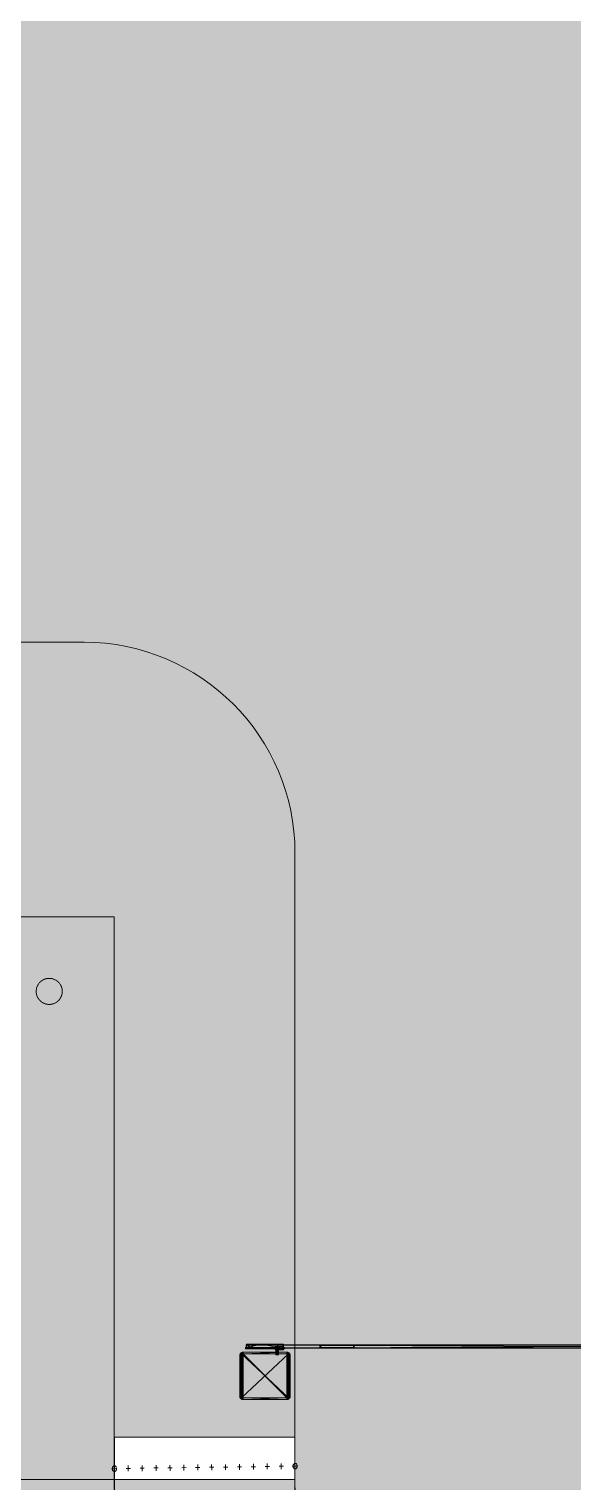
# Model space of a CAD drawing. Header units: millimetres. Extents: x 141848 to 1648660, y -465012 to -151356.
# Drawn here: x 413664 to 417533, y -271581 to -261250 of the extents above; entities that cross this region are included whole.
import ezdxf

# ---------------------------------------------------------------- set-up
doc = ezdxf.new("R2010")
doc.units = ezdxf.units.MM
doc.header["$MEASUREMENT"] = 0
for name, pattern in [('HIDDEN', [0.375, 0.25, -0.125]), ('Points tirets', [335.138881, 176.388884, -88.194442, 0, -70.555556]), ('Wipeout_Contour', [1000, 0, -1000])]:
    doc.linetypes.add(name, pattern=pattern)
doc.layers.add('Sols_ Dalles', color=7, linetype='Continuous')
doc.layers.add('TopoAlt', color=7, linetype='Continuous')

# ---------------------------------------------------------------- blocks, each defined once
blk = doc.blocks.new('Dalle_6_1', base_point=(409271, -271564))
at = {"linetype": 'Continuous', "lineweight": 0, "true_color": 0xbebebe}
blk.add_hatch(color=9, dxfattribs=at).paths.add_polyline_path([(409271, -271564), (414271, -271564), (414271, -267564), (409271, -267564)])
at = {"color": 7, "linetype": 'Continuous', "lineweight": 5, "flags": 128}
blk.add_lwpolyline([(409271, -271564), (414271, -271564), (414271, -267564), (409271, -267564)], close=True, dxfattribs=at)
blk = doc.blocks.new('Garde-corps_6_1')
at = {"color": 7, "linetype": 'Points tirets', "lineweight": 5}
for p, q in [((414251, -271487), (414286, -271486)), ((415536, -271469), (415571, -271469))]:
    blk.add_line(p, q, dxfattribs=at)
at = {"color": 7, "linetype": 'Continuous', "lineweight": 5}
for p, q in [((414385, -271485), (414355, -271485)), ((414370, -271465), (414370, -271505)), ((414484, -271483), (414454, -271484)), ((414469, -271464), (414469, -271504)), ((414583, -271482), (414553, -271482)), ((414568, -271462), (414568, -271502)), ((414682, -271481), (414652, -271481)), ((414666, -271461), (414667, -271501)), ((414781, -271479), (414751, -271480)), ((414765, -271460), (414766, -271500)), ((414879, -271478), (414849, -271478)), ((414864, -271458), (414865, -271498)), ((414978, -271477), (414948, -271477)), ((414963, -271457), (414964, -271497)), ((415077, -271475), (415047, -271476)), ((415062, -271456), (415062, -271496)), ((415176, -271474), (415146, -271474)), ((415161, -271454), (415161, -271494)), ((415275, -271473), (415245, -271473)), ((415260, -271453), (415260, -271493)), ((415374, -271471), (415344, -271472)), ((415358, -271451), (415359, -271491)), ((415473, -271470), (415443, -271470)), ((415457, -271450), (415458, -271490))]:
    blk.add_line(p, q, dxfattribs=at)
at = {"color": 7, "linetype": 'Continuous', "lineweight": 5, "flags": 128}
for points in [[(414272, -271506), (414274, -271506), (414277, -271505), (414279, -271504), (414281, -271502), (414283, -271499), (414284, -271496), (414286, -271493), (414286, -271490), (414286, -271486), (414286, -271483), (414285, -271479), (414284, -271476), (414283, -271473), (414281, -271471), (414279, -271469), (414276, -271467), (414274, -271467), (414271, -271466), (414268, -271467), (414266, -271468), (414264, -271469), (414262, -271471), (414260, -271474), (414258, -271477), (414257, -271480), (414257, -271483), (414256, -271487), (414257, -271490), (414257, -271493), (414258, -271497), (414260, -271499), (414262, -271502), (414264, -271504), (414266, -271505), (414269, -271506)], [(415557, -271489), (415559, -271488), (415562, -271488), (415564, -271486), (415566, -271484), (415568, -271481), (415570, -271479), (415571, -271475), (415571, -271472), (415571, -271469), (415571, -271465), (415570, -271462), (415569, -271459), (415568, -271456), (415566, -271453), (415564, -271451), (415561, -271450), (415559, -271449), (415556, -271449), (415554, -271449), (415551, -271450), (415549, -271452), (415547, -271454), (415545, -271456), (415543, -271459), (415542, -271462), (415542, -271466), (415541, -271469), (415542, -271472), (415542, -271476), (415544, -271479), (415545, -271482), (415547, -271484), (415549, -271486), (415552, -271488), (415554, -271489)]]:
    blk.add_lwpolyline(points, close=True, dxfattribs=at)

msp = doc.modelspace()

# ---------------------------------------------------------------- hatches: boundary and pattern name
at = {"linetype": 'Continuous', "lineweight": 0, "true_color": 0x6f6f6f}
h = msp.add_hatch(color=8, dxfattribs=at)
h.paths.add_polyline_path([(360547.961, -275935.042), (360547.961, -295062.571), (487920.34, -293826.868), (487920.34, -270902.734), (487462.568, -270902.734), (472913.119, -271040.575), (472913.119, -163437.635), (371855.719, -163437.635), (371855.719, -271040.575), (371882.482, -271040.57), (371882.665, -272000.514, -0.409427364), (367883.201, -275935.042)])
h.paths.add_polyline_path([(377135.103, -260639.953), (373845.103, -260639.953), (373845.103, -248364.953), (373845.103, -243089.974), (373845.103, -242189.974), (377135.103, -242189.974)], flags=0)
h.paths.add_polyline_path([(415474.561, -260810.571), (380202.952, -260810.571), (380202.952, -230015.57), (380202.952, -193810.571), (380202.952, -171995.57), (431505.799, -171995.57), (464309.564, -171995.57), (464309.564, -262266.885), (436549.587, -262266.885), (436549.587, -189810.571), (412055.061, -189810.571), (412055.061, -201780.57), (412055.061, -204495.57), (415454.069, -204495.57), (415454.069, -208495.57), (415454.069, -218295.57), (405655.061, -218295.57), (405655.061, -222495.57), (415474.561, -222495.57)], flags=0)
h.paths.add_polyline_path([(381436.562, -269433.913, -0.09031866), (381558.292, -268727.623, -0.201448728), (382612.158, -267592.74, -0.104211445), (383417.525, -267415.055), (384017.498, -267409.371, -0.104044608), (384824.873, -267571.244, -0.238255457), (385983.776, -268953.318, -0.055188622), (386036.355, -269390.334), (386038.45, -269611.438), (386050.565, -270890.267), (385792.102, -271892.761, -0.267949192), (384069.602, -272909.124), (383469.629, -272914.808, -0.193717464), (382078.771, -272370.185, -0.070568756), (381728.183, -271931.262, -0.131652498), (381450.772, -270933.845)], flags=0)
h.paths.add_polyline_path([(392016.505, -273452.052), (392030.007, -267377.824, -0.380556701), (394016.505, -265609.826), (394094.233, -265609.826), (394094.233, -270609.826), (409094.233, -270609.826), (409094.233, -265609.826), (414055.71, -265609.826, -0.414213562), (415555.71, -267109.826), (415555.71, -273660.699, -0.345501612), (413836.804, -275433.432), (394027.271, -275599.002, -0.415791099), (392016.505, -273599.031)], flags=0)
h.paths.add_polyline_path([(424209.612, -271504.083, -0.134473934), (423930.467, -270484.937), (423930.467, -268984.937, -0.414213562), (425930.467, -266984.937), (426530.467, -266984.937, -0.414213562), (428530.467, -268984.937), (428530.467, -270484.937, -0.128820346), (428273.55, -271465.581, -0.270936291), (426530.467, -272484.937), (425930.467, -272484.937, -0.264979997)], flags=0)
h.paths.add_polyline_path([(436562.206, -273329.325), (436569.468, -267730.336, -0.098561509), (436800.237, -266943.721), (436817.2, -266951.545, -0.258849002), (438654.998, -265605.827), (438652.661, -265587.294), (439337.088, -265587.294), (439337.088, -265687.294), (439337.088, -270687.294), (469237.088, -270687.294), (469237.088, -265687.294), (470907.523, -265687.294), (472885.813, -265687.294), (472885.813, -267687.294), (472885.813, -271062.255, 0.001345761), (472885.842, -271073.021), (472896.728, -273095.233, -0.414213562), (470907.523, -275105.97), (462184.053, -275105.97, -0.005188955), (462130.957, -275116.103), (454147.511, -275196.191), (438770.531, -275253.24, -0.386553331), (436572.608, -273475.385, -0.025189219)], flags=0)
at = {"linetype": 'Continuous', "lineweight": 0, "true_color": 0x90b349}
msp.add_hatch(color=55, dxfattribs=at).paths.add_polyline_path([(394094.233, -271810.115), (394094.233, -273590.239), (414281.51, -273450.488), (414270.667, -271436.346), (414270.667, -271563.708), (409270.667, -271563.708), (409270.667, -270609.826), (406815.088, -270609.826), (406594.233, -270609.826), (404094.233, -270609.826), (401594.233, -270609.826), (399094.233, -270609.826), (396594.233, -270609.826), (394094.233, -270609.826)])

# ---------------------------------------------------------------- linework, layer by layer
at = {"color": 9, "linetype": 'Continuous', "lineweight": 5}
msp.add_lwpolyline([(392016.505, -273452.052), (392016.505, -273599.031, 0.415791099), (394027.271, -275599.002), (413836.804, -275433.432, 0.345501612), (415555.71, -273660.699), (415555.71, -267109.826, 0.414213562), (414055.71, -265609.826), (409094.233, -265609.826), (409094.233, -270609.826), (394094.233, -270609.826), (394094.233, -265609.826), (394016.505, -265609.826, 0.380556701), (392030.007, -267377.824)], format="xyb", close=True, dxfattribs=at)
at = {"color": 7, "linetype": 'Continuous', "lineweight": 5}
msp.add_lwpolyline([(394094.233, -271810.115), (394094.233, -273590.239), (414281.51, -273450.488), (414270.667, -271436.346), (414270.667, -271563.708), (409270.667, -271563.708), (409270.667, -270609.826), (406815.088, -270609.826), (406594.233, -270609.826), (404094.233, -270609.826), (401594.233, -270609.826), (399094.233, -270609.826), (396594.233, -270609.826), (394094.233, -270609.826)], close=True, dxfattribs=at)
at = {"color": 7, "linetype": 'Continuous', "lineweight": 20, "flags": 128}
for points in [[(415522.381, -270679.878), (415522.561, -270682.614), (415522.561, -270971.406), (415522.381, -270974.142), (415521.769, -270977.226), (415520.749, -270980.202), (415519.369, -270983.022), (415517.617, -270985.638), (415515.541, -270988.002), (415513.189, -270990.078), (415510.573, -270991.818), (415507.753, -270993.21), (415504.777, -270994.218), (415501.693, -270994.83), (415498.945, -270995.01), (415186.165, -270995.01), (415183.417, -270994.83), (415180.333, -270994.218), (415177.357, -270993.21), (415174.549, -270991.818), (415171.933, -270990.078), (415169.569, -270988.002), (415167.493, -270985.638), (415165.753, -270983.022), (415164.361, -270980.202), (415163.353, -270977.226), (415162.741, -270974.142), (415162.561, -270971.406), (415162.561, -270682.614), (415162.741, -270679.878), (415163.353, -270676.794), (415164.361, -270673.818), (415165.753, -270670.998), (415167.493, -270668.382), (415169.569, -270666.018), (415171.933, -270663.954), (415174.549, -270662.202), (415177.357, -270660.81), (415180.333, -270659.802), (415183.417, -270659.19), (415186.165, -270659.01), (415498.945, -270659.01), (415501.693, -270659.19), (415504.777, -270659.802), (415507.753, -270660.81), (415510.573, -270662.202), (415513.189, -270663.954), (415515.541, -270666.018), (415517.617, -270668.382), (415519.369, -270670.998), (415520.749, -270673.818), (415521.769, -270676.794), (415522.381, -270679.878), (415522.561, -270971.406)], [(415162.561, -270971.406), (415162.741, -270679.878)], [(415162.741, -270974.142), (415163.353, -270676.794)], [(415162.741, -270974.142), (415162.741, -270679.878)], [(415163.353, -270977.226), (415164.361, -270673.818)], [(415163.353, -270977.226), (415163.353, -270676.794)], [(415164.361, -270980.202), (415165.753, -270670.998)], [(415164.361, -270980.202), (415164.361, -270673.818)], [(415167.493, -270985.638), (415165.753, -270670.998)], [(415165.753, -270983.022), (415165.753, -270670.998)], [(415167.493, -270985.638), (415169.569, -270666.018)], [(415167.493, -270985.638), (415167.493, -270668.382)], [(415171.933, -270990.078), (415169.569, -270666.018)], [(415169.569, -270988.002), (415169.569, -270666.018)], [(415174.549, -270991.818), (415171.933, -270663.954)], [(415171.933, -270990.078), (415171.933, -270663.954)], [(415174.549, -270662.202), (415174.561, -270683.01), (415174.561, -270971.01), (415174.657, -270972.582), (415174.969, -270974.118), (415175.473, -270975.606), (415176.169, -270977.01), (415177.033, -270978.318), (415178.077, -270979.494), (415179.253, -270980.526), (415180.561, -270981.402), (415181.965, -270982.098), (415183.453, -270982.602), (415184.989, -270982.914), (415186.561, -270983.01), (415498.561, -270983.01), (415500.121, -270982.914), (415501.669, -270982.602), (415503.145, -270982.098), (415504.561, -270981.402), (415505.857, -270980.526), (415507.045, -270979.494), (415508.077, -270978.318), (415508.953, -270977.01), (415509.649, -270975.606), (415510.153, -270974.118), (415510.453, -270972.582)], [(415174.657, -270681.45), (415174.549, -270662.202)], [(415510.561, -270671.01), (415174.561, -270983.01)], [(415174.561, -270671.01), (415174.561, -270983.01)], [(415510.561, -270671.01), (415174.561, -270671.01)], [(415174.561, -270671.01), (415174.561, -270983.01)], [(415510.561, -270671.01), (415174.561, -270671.01)], [(415510.561, -270671.01), (415174.561, -270671.01)], [(415510.561, -270983.01), (415174.561, -270671.01)], [(415174.561, -270983.01), (415174.561, -270671.01)], [(415509.649, -270678.414), (415508.953, -270677.01), (415508.077, -270675.702), (415507.045, -270674.526), (415505.857, -270673.494), (415504.561, -270672.618), (415503.145, -270671.922), (415501.669, -270671.418), (415500.121, -270671.118), (415498.561, -270671.01), (415186.561, -270671.01), (415184.989, -270671.118), (415183.453, -270671.418), (415181.965, -270671.922), (415180.561, -270672.618), (415179.253, -270673.494), (415178.077, -270674.526), (415177.033, -270675.702), (415176.169, -270677.01), (415175.473, -270678.414), (415174.969, -270679.902), (415174.657, -270681.45), (415174.561, -270683.01)], [(415174.561, -270971.01), (415174.561, -270683.01), (415174.657, -270681.45)], [(415174.657, -270681.45), (415177.357, -270660.81)], [(415174.657, -270972.582), (415174.969, -270679.902)], [(415174.657, -270972.582), (415174.657, -270681.45)], [(415174.969, -270679.902), (415177.357, -270660.81)], [(415174.969, -270974.118), (415175.473, -270678.414)], [(415174.969, -270974.118), (415174.969, -270679.902)], [(415175.473, -270678.414), (415177.357, -270660.81)], [(415175.473, -270975.606), (415176.169, -270677.01)], [(415175.473, -270975.606), (415175.473, -270678.414)], [(415176.169, -270677.01), (415177.357, -270660.81)], [(415176.169, -270977.01), (415177.033, -270675.702)], [(415176.169, -270977.01), (415176.169, -270677.01)], [(415177.033, -270675.702), (415177.357, -270660.81)], [(415177.033, -270978.318), (415178.077, -270674.526)], [(415177.033, -270978.318), (415177.033, -270675.702)], [(415178.077, -270674.526), (415177.357, -270660.81)], [(415178.077, -270674.526), (415180.333, -270659.802)], [(415178.077, -270979.494), (415179.253, -270673.494)], [(415178.077, -270979.494), (415178.077, -270674.526)], [(415179.253, -270673.494), (415180.333, -270659.802)], [(415179.253, -270980.526), (415180.561, -270672.618)], [(415179.253, -270980.526), (415179.253, -270673.494)], [(415180.561, -270672.618), (415180.333, -270659.802)], [(415180.561, -270672.618), (415183.417, -270659.19)], [(415180.561, -270981.402), (415181.965, -270671.922)], [(415180.561, -270981.402), (415180.561, -270672.618)], [(415181.965, -270671.922), (415183.417, -270659.19)], [(415181.965, -270982.098), (415183.453, -270671.418)], [(415181.965, -270982.098), (415181.965, -270671.922)], [(415183.453, -270671.418), (415183.417, -270659.19)], [(415183.453, -270671.418), (415186.165, -270659.01)], [(415183.453, -270982.602), (415184.989, -270671.118)], [(415183.453, -270982.602), (415183.453, -270671.418)], [(415184.989, -270671.118), (415186.165, -270659.01)], [(415184.989, -270982.914), (415186.561, -270671.01)], [(415184.989, -270982.914), (415184.989, -270671.118)], [(415186.561, -270671.01), (415186.165, -270659.01)], [(415186.561, -270671.01), (415498.945, -270659.01)], [(415498.561, -270983.01), (415186.561, -270671.01)], [(415186.561, -270983.01), (415186.561, -270671.01)], [(415203.433, -270625.41), (415203.433, -270630.21), (415203.433, -270635.01)], [(415203.433, -270630.21), (415424.029, -270625.41)], [(415424.029, -270625.41), (415203.433, -270625.41)], [(415424.029, -270630.21), (415203.433, -270630.21)], [(415203.433, -270635.01), (415424.029, -270630.21)], [(415203.433, -270635.01), (415424.029, -270635.01)], [(415207.381, -270630.21), (415212.889, -270606.21)], [(415207.381, -270630.21), (415207.381, -270606.21)], [(415207.381, -270606.21), (415212.889, -270606.21)], [(415207.381, -270630.21), (415212.889, -270630.21)], [(415211.005, -270601.41), (415321.297, -270601.41), (415431.589, -270601.41)], [(415431.589, -270625.41), (415321.297, -270601.41), (415211.005, -270625.41)], [(415211.005, -270601.41), (415211.005, -270625.41)], [(415212.889, -270606.21), (415250.713, -270606.21)], [(415212.889, -270606.21), (415250.713, -270630.21)], [(415212.889, -270630.21), (415212.889, -270606.21)], [(415212.889, -270606.21), (415733.349, -270606.21)], [(415212.889, -270606.21), (415212.889, -270630.21)], [(415212.889, -270630.21), (415733.349, -270627.746)], [(415250.713, -270630.21), (415212.889, -270630.21)], [(415212.889, -270630.21), (415733.349, -270630.21)], [(415740.301, -270608.61), (415213.837, -270608.61)], [(415213.837, -270608.61), (415740.301, -270610.603)], [(415213.837, -270608.61), (415213.837, -270627.81)], [(415740.301, -270627.81), (415213.837, -270627.81)], [(415250.713, -270606.21), (415250.713, -270630.21)], [(415444.561, -270618.21), (415414.561, -270618.21)], [(415414.561, -270642.21), (415444.561, -270618.21)], [(415414.561, -270642.21), (415414.561, -270618.21)], [(415444.561, -270642.21), (415414.561, -270642.21)], [(415419.937, -270630.21), (415419.925, -270630.33)], [(415439.125, -270630.294), (415438.825, -270632.766), (415437.901, -270635.082), (415436.401, -270637.074), (415434.421, -270638.61), (415432.129, -270639.594), (415429.645, -270639.954), (415427.161, -270639.666), (415424.833, -270638.742), (415422.817, -270637.242), (415421.269, -270635.286), (415420.285, -270633.006), (415419.925, -270630.534)], [(415419.925, -270678.21), (415419.925, -270654.21), (415419.925, -270651.09), (415419.925, -270648.03), (415419.925, -270645.078), (415419.925, -270642.27), (415419.925, -270639.678), (415419.925, -270637.326), (415419.925, -270635.262), (415419.925, -270633.534), (415419.925, -270632.154), (415419.925, -270631.146), (415419.925, -270630.534), (415419.925, -270630.33)], [(415419.925, -270630.33), (415420.285, -270632.814)], [(415419.925, -270630.534), (415420.285, -270632.814)], [(415439.125, -270630.906), (415438.825, -270633.318), (415437.901, -270635.574), (415436.401, -270637.518), (415434.421, -270639.018), (415432.129, -270639.978), (415429.645, -270640.326), (415427.161, -270640.038), (415424.833, -270639.138), (415422.817, -270637.686), (415421.269, -270635.778), (415420.285, -270633.546), (415419.925, -270631.146)], [(415419.925, -270631.146), (415420.285, -270633.006), (415421.269, -270635.118)], [(415439.125, -270631.926), (415438.825, -270634.23), (415437.901, -270636.378), (415436.401, -270638.238), (415434.421, -270639.678), (415432.129, -270640.59), (415429.645, -270640.926), (415427.161, -270640.65), (415424.833, -270639.786), (415422.817, -270638.406), (415421.269, -270636.582), (415420.285, -270634.446), (415419.925, -270632.154)], [(415419.925, -270632.154), (415420.285, -270633.546), (415421.269, -270635.286), (415422.817, -270637.086)], [(415420.285, -270632.814), (415420.285, -270633.006), (415420.285, -270633.546), (415420.285, -270634.446), (415420.285, -270635.682), (415420.285, -270637.242), (415420.285, -270639.09), (415420.285, -270641.19), (415420.285, -270643.518), (415420.285, -270646.026), (415420.285, -270648.678), (415420.285, -270651.414), (415420.285, -270654.294), (415419.925, -270678.21)], [(415439.125, -270633.318), (415438.825, -270635.478), (415437.901, -270637.494), (415436.401, -270639.246), (415434.421, -270640.59), (415432.129, -270641.442), (415429.645, -270641.754), (415427.161, -270641.502), (415424.833, -270640.698), (415422.817, -270639.39), (415421.269, -270637.686), (415420.285, -270635.682), (415419.925, -270633.534)], [(415419.925, -270633.534), (415420.285, -270634.446), (415421.269, -270635.778), (415422.817, -270637.242)], [(415439.125, -270635.07), (415438.825, -270637.05), (415437.901, -270638.898), (415436.401, -270640.494), (415434.421, -270641.73), (415432.129, -270642.522), (415429.645, -270642.798), (415427.161, -270642.57), (415424.833, -270641.826), (415422.817, -270640.638), (415421.269, -270639.066), (415420.285, -270637.242), (415419.925, -270635.262)], [(415419.925, -270635.262), (415420.285, -270635.682), (415421.269, -270636.582), (415422.817, -270637.686)], [(415439.125, -270637.158), (415438.825, -270638.922), (415437.901, -270640.566), (415436.401, -270641.994), (415434.421, -270643.086), (415432.129, -270643.794), (415429.645, -270644.046), (415427.161, -270643.83), (415424.833, -270643.17), (415422.817, -270642.114), (415421.269, -270640.722), (415420.285, -270639.09), (415419.925, -270637.326)], [(415419.925, -270637.326), (415420.285, -270637.242), (415421.269, -270637.686), (415422.817, -270638.406)], [(415436.401, -270638.238), (415434.421, -270640.59), (415432.129, -270642.522), (415429.645, -270644.046), (415427.161, -270645.282), (415424.833, -270646.41), (415422.817, -270647.658), (415421.269, -270649.266), (415420.285, -270651.414), (415419.925, -270654.21)], [(415419.925, -270639.678), (415420.285, -270639.09), (415421.269, -270639.066), (415422.817, -270639.39)], [(415439.125, -270639.522), (415438.825, -270641.046), (415437.901, -270642.462), (415436.401, -270643.686), (415434.421, -270644.634), (415432.129, -270645.234), (415429.645, -270645.462), (415427.161, -270645.282), (415424.833, -270644.706), (415422.817, -270643.794), (415421.269, -270642.594), (415420.285, -270641.19), (415419.925, -270639.678)], [(415419.925, -270642.27), (415420.285, -270641.19), (415421.269, -270640.722), (415422.817, -270640.638)], [(415419.925, -270645.078), (415420.285, -270643.518), (415421.269, -270642.594), (415422.817, -270642.114)], [(415439.125, -270642.15), (415438.825, -270643.398), (415437.901, -270644.562), (415436.401, -270645.57), (415434.421, -270646.35), (415432.129, -270646.842), (415429.645, -270647.022), (415427.161, -270646.878), (415424.833, -270646.41), (415422.817, -270645.654), (415421.269, -270644.67), (415420.285, -270643.518), (415419.925, -270642.27)], [(415419.925, -270648.03), (415420.285, -270646.026), (415421.269, -270644.67), (415422.817, -270643.794), (415424.833, -270643.17)], [(415419.925, -270651.09), (415420.285, -270648.678), (415421.269, -270646.914), (415422.817, -270645.654), (415424.833, -270644.706), (415427.161, -270643.83)], [(415439.125, -270644.982), (415438.825, -270645.93), (415437.901, -270646.83), (415436.401, -270647.598), (415434.421, -270648.186), (415432.129, -270648.57), (415429.645, -270648.702), (415427.161, -270648.594), (415424.833, -270648.234), (415422.817, -270647.658), (415421.269, -270646.914), (415420.285, -270646.026), (415419.925, -270645.078)], [(415439.125, -270647.97), (415438.825, -270648.618), (415437.901, -270649.218), (415436.401, -270649.734), (415434.421, -270650.142), (415432.129, -270650.394), (415429.645, -270650.49), (415427.161, -270650.418), (415424.833, -270650.166), (415422.817, -270649.782), (415421.269, -270649.266), (415420.285, -270648.678), (415419.925, -270648.03)], [(415439.125, -270651.066), (415438.825, -270651.39), (415437.901, -270651.69), (415436.401, -270651.954), (415434.421, -270652.158), (415432.129, -270652.29), (415429.645, -270652.338), (415427.161, -270652.29), (415424.833, -270652.17), (415422.817, -270651.978), (415421.269, -270651.726), (415420.285, -270651.414), (415419.925, -270651.09)], [(415439.125, -270654.21), (415438.825, -270654.294), (415437.901, -270654.366), (415436.401, -270654.426), (415434.421, -270654.486), (415432.129, -270654.51), (415429.645, -270654.522), (415427.161, -270654.51), (415424.833, -270654.486), (415422.817, -270654.438), (415421.269, -270654.366), (415420.285, -270654.294), (415419.925, -270654.21)], [(415439.125, -270678.21), (415438.825, -270678.21), (415437.901, -270678.21), (415436.401, -270678.21), (415434.421, -270678.21), (415432.129, -270678.21), (415429.645, -270678.21), (415427.161, -270678.21), (415424.833, -270678.21), (415422.817, -270678.21), (415421.269, -270678.21), (415420.285, -270678.21), (415419.925, -270678.21)], [(415439.125, -270678.21), (415438.825, -270678.21), (415437.901, -270678.21), (415436.401, -270678.21), (415434.421, -270678.21), (415432.129, -270678.21), (415429.645, -270678.21), (415427.161, -270678.21), (415424.833, -270678.21), (415422.817, -270678.21), (415421.269, -270678.21), (415420.285, -270678.21), (415419.925, -270678.21)], [(415419.937, -270630.413), (415420.213, -270628.062), (415421.149, -270625.758), (415422.649, -270623.754), (415424.617, -270622.218), (415426.921, -270621.234), (415429.393, -270620.874), (415431.889, -270621.174), (415434.217, -270622.098), (415436.221, -270623.586), (415437.769, -270625.542), (415438.765, -270627.834), (415439.112, -270630.202)], [(415422.649, -270625.83), (415421.149, -270626.49), (415420.213, -270628.062), (415419.937, -270630.21)], [(415422.649, -270627.606), (415421.149, -270627.69), (415420.213, -270628.734), (415419.937, -270630.413)], [(415420.213, -270627.846), (415419.937, -270630.21)], [(415419.937, -270630.21), (415419.937, -270630.413)], [(415419.937, -270630.21), (415420.285, -270632.814)], [(415419.977, -270630.691), (415420.213, -270628.734), (415421.149, -270626.49), (415422.649, -270624.546), (415424.617, -270623.046), (415426.921, -270622.086), (415429.393, -270621.738), (415431.889, -270622.026), (415434.217, -270622.926), (415436.221, -270624.378), (415437.769, -270626.286), (415438.765, -270628.506), (415439.07, -270630.542)], [(415419.992, -270630.792), (415420.213, -270629.85), (415421.149, -270629.358), (415422.649, -270629.838), (415424.617, -270631.398), (415426.921, -270633.966), (415429.393, -270637.398), (415430.776, -270639.646)], [(415420.046, -270631.168), (415420.213, -270629.85), (415421.149, -270627.69), (415422.649, -270625.83), (415424.617, -270624.402), (415426.921, -270623.478), (415429.393, -270623.154), (415431.889, -270623.418), (415434.217, -270624.282), (415436.221, -270625.674), (415437.769, -270627.498), (415438.765, -270629.634), (415439, -270631.128)], [(415420.112, -270631.617), (415420.213, -270631.374), (415421.149, -270631.434), (415422.649, -270632.49), (415424.617, -270634.566), (415426.921, -270637.578), (415428.277, -270639.645)], [(415420.147, -270631.863), (415420.213, -270631.374), (415421.149, -270629.358), (415422.649, -270627.606), (415424.617, -270626.262), (415426.921, -270625.41), (415429.393, -270625.098), (415431.889, -270625.35), (415434.217, -270626.154), (415436.221, -270627.462), (415437.769, -270629.166), (415438.765, -270631.17), (415438.898, -270631.966)], [(415422.649, -270624.546), (415421.149, -270625.758), (415420.213, -270627.846)], [(415421.149, -270625.518), (415420.213, -270627.846)], [(415420.213, -270627.846), (415420.213, -270628.062), (415420.213, -270628.734), (415420.213, -270629.85), (415420.213, -270631.374), (415420.213, -270632.317)], [(415420.213, -270627.846), (415420.285, -270632.814)], [(415421.149, -270625.518), (415420.285, -270632.814)], [(415420.285, -270632.814), (415421.269, -270635.118)], [(415421.269, -270635.118), (415421.269, -270635.286), (415421.269, -270635.778), (415421.269, -270636.582), (415421.269, -270637.686), (415421.269, -270639.066), (415421.269, -270640.722), (415421.269, -270642.594), (415421.269, -270644.67), (415421.269, -270646.914), (415421.269, -270649.266), (415421.269, -270651.726), (415421.269, -270654.366), (415420.285, -270678.21)], [(415436.401, -270639.246), (415434.421, -270641.73), (415432.129, -270643.794), (415429.645, -270645.462), (415427.161, -270646.878), (415424.833, -270648.234), (415422.817, -270649.782), (415421.269, -270651.726), (415420.285, -270654.294)], [(415420.285, -270654.294), (415420.285, -270678.21)], [(415420.363, -270632.996), (415421.149, -270631.434), (415422.649, -270629.838), (415424.617, -270628.614), (415426.921, -270627.822), (415429.393, -270627.534), (415431.889, -270627.774), (415434.217, -270628.518), (415436.221, -270629.706), (415437.769, -270631.266), (415438.679, -270632.943)], [(415420.6, -270633.552), (415421.149, -270633.918), (415422.649, -270635.514), (415424.617, -270638.082), (415425.005, -270638.654)], [(415420.925, -270634.312), (415421.149, -270633.918), (415422.649, -270632.49), (415424.617, -270631.398), (415426.921, -270630.69), (415429.393, -270630.438), (415431.889, -270630.642), (415434.217, -270631.302), (415436.221, -270632.37), (415437.769, -270633.762), (415438.123, -270634.342)], [(415422.649, -270623.514), (415421.149, -270625.518)], [(415422.649, -270623.754), (415421.149, -270625.518)], [(415421.149, -270625.518), (415421.149, -270625.758), (415421.149, -270626.49), (415421.149, -270627.69), (415421.149, -270629.358), (415421.149, -270631.434), (415421.149, -270633.918), (415421.149, -270634.837)], [(415421.149, -270625.518), (415421.269, -270635.118)], [(415422.649, -270623.514), (415421.269, -270635.118)], [(415421.269, -270635.118), (415422.817, -270637.086)], [(415421.269, -270654.366), (415422.817, -270651.978), (415424.833, -270650.166), (415427.161, -270648.594), (415429.645, -270647.022), (415432.129, -270645.234), (415434.421, -270643.086)], [(415421.269, -270654.366), (415421.269, -270678.21)], [(415421.269, -270678.21), (415422.817, -270654.438)], [(415421.998, -270636.045), (415422.649, -270635.514), (415424.617, -270634.566), (415426.921, -270633.966), (415429.393, -270633.75), (415431.889, -270633.93), (415434.217, -270634.494), (415436.221, -270635.406), (415437.045, -270636.045)], [(415422.649, -270625.83), (415424.617, -270623.046), (415426.921, -270621.234), (415429.393, -270620.61)], [(415422.649, -270627.606), (415424.617, -270624.402), (415426.921, -270622.086), (415429.393, -270620.874)], [(415422.649, -270624.546), (415424.617, -270622.218), (415426.921, -270620.97)], [(415422.649, -270629.838), (415424.617, -270626.262), (415426.921, -270623.478), (415429.393, -270621.738)], [(415422.649, -270623.754), (415424.617, -270621.954)], [(415422.649, -270623.514), (415424.617, -270621.954)], [(415422.649, -270623.514), (415422.649, -270623.754), (415422.649, -270624.546), (415422.649, -270625.83), (415422.649, -270627.606), (415422.649, -270629.838), (415422.649, -270632.49), (415422.649, -270635.514), (415422.649, -270636.872)], [(415422.649, -270623.514), (415422.817, -270637.086)], [(415424.617, -270621.954), (415422.817, -270637.086)], [(415429.645, -270640.926), (415427.161, -270640.038), (415424.833, -270638.742), (415422.817, -270637.086)], [(415422.817, -270637.086), (415422.817, -270637.242), (415422.817, -270637.686), (415422.817, -270638.406), (415422.817, -270639.39), (415422.817, -270640.638), (415422.817, -270642.114), (415422.817, -270643.794), (415422.817, -270645.654), (415422.817, -270647.658), (415422.817, -270649.782), (415422.817, -270651.978), (415422.817, -270654.438), (415422.817, -270678.21)], [(415424.833, -270638.586), (415422.817, -270637.086)], [(415429.645, -270641.754), (415427.161, -270640.65), (415424.833, -270639.138), (415422.817, -270637.242)], [(415429.645, -270642.798), (415427.161, -270641.502), (415424.833, -270639.786), (415422.817, -270637.686)], [(415429.645, -270644.046), (415427.161, -270642.57), (415424.833, -270640.698), (415422.817, -270638.406)], [(415427.161, -270643.83), (415424.833, -270641.826), (415422.817, -270639.39)], [(415424.833, -270643.17), (415422.817, -270640.638)], [(415422.817, -270654.438), (415424.833, -270652.17), (415427.161, -270650.418), (415429.645, -270648.702), (415432.129, -270646.842), (415434.421, -270644.634)], [(415422.817, -270678.21), (415424.833, -270654.486)], [(415424.029, -270625.41), (415433.485, -270630.21)], [(415431.589, -270625.41), (415424.029, -270625.41)], [(415424.029, -270625.41), (415424.029, -270630.21), (415424.029, -270635.01)], [(415424.029, -270630.21), (415433.485, -270630.21), (415471.309, -270630.21), (415480.753, -270630.21)], [(415424.029, -270630.21), (415480.753, -270635.01)], [(415424.029, -270635.01), (415480.753, -270635.01)], [(415424.314, -270638.2), (415424.617, -270638.082), (415426.921, -270637.578), (415429.393, -270637.398), (415431.889, -270637.554), (415434.217, -270638.01), (415434.746, -270638.21)], [(415424.617, -270621.954), (415424.617, -270622.218), (415424.617, -270623.046), (415424.617, -270624.402), (415424.617, -270626.262), (415424.617, -270628.614), (415424.617, -270631.398), (415424.617, -270634.566), (415424.617, -270638.082), (415424.617, -270638.425)], [(415424.617, -270621.954), (415424.833, -270638.586)], [(415424.617, -270628.614), (415426.921, -270625.41), (415429.393, -270623.154)], [(415424.617, -270631.398), (415426.921, -270627.822), (415429.393, -270625.098)], [(415426.921, -270620.97), (415424.833, -270638.586)], [(415429.645, -270640.326), (415427.161, -270639.666), (415424.833, -270638.586)], [(415424.833, -270638.586), (415424.833, -270638.742), (415424.833, -270639.138), (415424.833, -270639.786), (415424.833, -270640.698), (415424.833, -270641.826), (415424.833, -270643.17), (415424.833, -270644.706), (415424.833, -270646.41), (415424.833, -270648.234), (415424.833, -270650.166), (415424.833, -270652.17), (415424.833, -270654.486), (415424.833, -270678.21)], [(415427.161, -270639.51), (415424.833, -270638.586)], [(415424.833, -270654.486), (415427.161, -270652.29), (415429.645, -270650.49), (415432.129, -270648.57), (415434.421, -270646.35), (415436.401, -270643.686)], [(415424.833, -270678.21), (415427.161, -270654.51)], [(415426.921, -270620.97), (415426.921, -270621.234), (415426.921, -270622.086), (415426.921, -270623.478), (415426.921, -270625.41), (415426.921, -270627.822), (415426.921, -270630.69), (415426.921, -270633.966), (415426.921, -270637.578), (415426.921, -270639.415)], [(415426.921, -270620.97), (415427.161, -270639.51)], [(415426.921, -270630.69), (415429.393, -270627.534)], [(415426.921, -270630.69), (415429.393, -270633.75), (415431.889, -270637.554), (415432.774, -270639.173)], [(415429.393, -270620.61), (415427.161, -270639.51)], [(415429.645, -270639.954), (415427.161, -270639.51)], [(415427.161, -270678.21), (415427.161, -270654.51), (415427.161, -270652.29), (415427.161, -270650.418), (415427.161, -270648.594), (415427.161, -270646.878), (415427.161, -270645.282), (415427.161, -270643.83), (415427.161, -270642.57), (415427.161, -270641.502), (415427.161, -270640.65), (415427.161, -270640.038), (415427.161, -270639.666), (415427.161, -270639.51)], [(415429.645, -270639.81), (415427.161, -270639.51)], [(415427.161, -270654.51), (415429.645, -270652.338), (415432.129, -270650.394), (415434.421, -270648.186), (415436.401, -270645.57)], [(415427.161, -270678.21), (415429.645, -270654.522)], [(415429.393, -270620.61), (415431.889, -270620.91), (415431.889, -270621.174), (415431.889, -270622.026), (415431.889, -270623.418), (415431.889, -270625.35), (415431.889, -270627.774), (415431.889, -270630.642), (415431.889, -270633.93), (415431.889, -270637.554), (415431.889, -270639.485)], [(415429.393, -270620.61), (415431.889, -270621.174), (415434.217, -270622.926), (415436.221, -270625.674)], [(415429.393, -270620.61), (415429.393, -270620.874), (415429.393, -270621.738), (415429.393, -270623.154), (415429.393, -270625.098), (415429.393, -270627.534), (415429.393, -270630.438), (415429.393, -270633.75), (415429.393, -270637.398), (415429.393, -270639.779)], [(415429.393, -270620.61), (415429.645, -270639.81)], [(415429.393, -270620.874), (415431.889, -270622.026), (415434.217, -270624.282), (415436.221, -270627.462)], [(415429.393, -270621.738), (415431.889, -270623.418), (415434.217, -270626.154), (415436.221, -270629.706)], [(415429.393, -270623.154), (415431.889, -270625.35), (415434.217, -270628.518), (415436.221, -270632.37)], [(415429.393, -270625.098), (415431.889, -270627.774), (415434.217, -270631.302), (415436.221, -270635.406)], [(415429.393, -270627.534), (415431.889, -270630.642), (415434.217, -270634.494), (415435.633, -270637.511)], [(415429.393, -270630.438), (415431.889, -270633.93), (415434.217, -270638.01), (415434.424, -270638.463)], [(415429.525, -270651.078), (415429.525, -270654.21)], [(415431.889, -270620.91), (415429.645, -270639.81)], [(415436.401, -270636.906), (415434.421, -270638.61), (415432.129, -270639.978), (415429.645, -270640.926)], [(415436.401, -270637.074), (415434.421, -270639.018), (415432.129, -270640.59), (415429.645, -270641.754)], [(415436.401, -270637.518), (415434.421, -270639.678), (415432.129, -270641.442), (415429.645, -270642.798)], [(415434.421, -270638.466), (415432.129, -270639.594), (415429.645, -270640.326)], [(415429.645, -270678.21), (415429.645, -270654.522), (415429.645, -270652.338), (415429.645, -270650.49), (415429.645, -270648.702), (415429.645, -270647.022), (415429.645, -270645.462), (415429.645, -270644.046), (415429.645, -270642.798), (415429.645, -270641.754), (415429.645, -270640.926), (415429.645, -270640.326), (415429.645, -270639.954), (415429.645, -270639.81), (415432.129, -270639.45)], [(415432.129, -270639.45), (415429.645, -270639.954)], [(415432.129, -270639.45), (415429.645, -270639.81)], [(415429.645, -270654.522), (415432.129, -270652.29), (415434.421, -270650.142), (415436.401, -270647.598)], [(415429.645, -270678.21), (415432.129, -270654.51)], [(415431.589, -270601.41), (415452.397, -270601.41), (415473.193, -270601.41)], [(415431.589, -270601.41), (415471.309, -270606.21)], [(415433.485, -270606.21), (415431.589, -270601.41)], [(415431.589, -270601.41), (415431.589, -270625.41)], [(415431.589, -270625.41), (415433.485, -270606.21)], [(415431.589, -270625.41), (415433.485, -270630.21)], [(415431.889, -270620.91), (415434.217, -270622.098), (415436.221, -270624.378)], [(415431.889, -270620.91), (415434.217, -270621.834)], [(415431.889, -270620.91), (415432.129, -270639.45)], [(415434.217, -270621.834), (415432.129, -270639.45)], [(415432.129, -270678.21), (415432.129, -270654.51), (415432.129, -270652.29), (415432.129, -270650.394), (415432.129, -270648.57), (415432.129, -270646.842), (415432.129, -270645.234), (415432.129, -270643.794), (415432.129, -270642.522), (415432.129, -270641.442), (415432.129, -270640.59), (415432.129, -270639.978), (415432.129, -270639.594), (415432.129, -270639.45), (415434.421, -270638.466)], [(415434.421, -270638.466), (415432.129, -270639.45)], [(415432.129, -270654.51), (415434.421, -270652.158), (415436.401, -270649.734)], [(415432.129, -270678.21), (415434.421, -270654.486)], [(415433.485, -270606.21), (415471.309, -270606.21)], [(415433.485, -270606.21), (415433.485, -270630.21)], [(415433.485, -270626.095), (415471.309, -270630.21)], [(415434.217, -270638.553), (415434.217, -270638.01), (415434.217, -270634.494), (415434.217, -270631.302), (415434.217, -270628.518), (415434.217, -270626.154), (415434.217, -270624.282), (415434.217, -270622.926), (415434.217, -270622.098), (415434.217, -270621.834)], [(415434.217, -270621.834), (415436.221, -270623.586)], [(415434.217, -270621.834), (415434.421, -270638.466)], [(415436.221, -270623.334), (415434.421, -270638.466)], [(415434.421, -270678.21), (415434.421, -270654.486), (415434.421, -270652.158), (415434.421, -270650.142), (415434.421, -270648.186), (415434.421, -270646.35), (415434.421, -270644.634), (415434.421, -270643.086), (415434.421, -270641.73), (415434.421, -270640.59), (415434.421, -270639.678), (415434.421, -270639.018), (415434.421, -270638.61), (415434.421, -270638.466)], [(415434.421, -270641.73), (415436.401, -270641.994), (415437.901, -270642.462), (415438.825, -270643.398), (415439.125, -270644.982)], [(415434.421, -270643.086), (415436.401, -270643.686), (415437.901, -270644.562), (415438.825, -270645.93), (415439.125, -270647.97)], [(415434.421, -270654.486), (415436.401, -270651.954)], [(415434.421, -270678.21), (415436.401, -270654.426)], [(415436.221, -270637.048), (415436.221, -270635.406), (415436.221, -270632.37), (415436.221, -270629.706), (415436.221, -270627.462), (415436.221, -270625.674), (415436.221, -270624.378), (415436.221, -270623.586), (415436.221, -270623.334)], [(415436.221, -270623.334), (415437.769, -270625.302)], [(415436.221, -270623.334), (415436.401, -270636.906)], [(415437.769, -270625.302), (415436.221, -270623.586)], [(415438.765, -270627.606), (415437.769, -270625.542), (415436.221, -270624.378)], [(415439.125, -270630.09), (415438.765, -270627.834), (415437.769, -270626.286), (415436.221, -270625.674)], [(415439.11, -270630.217), (415438.765, -270628.506), (415437.769, -270627.498), (415436.221, -270627.462)], [(415439.056, -270630.662), (415438.765, -270629.634), (415437.769, -270629.166), (415436.221, -270629.706)], [(415438.948, -270631.554), (415438.765, -270631.17), (415437.769, -270631.266), (415436.221, -270632.37)], [(415438.562, -270633.236), (415437.769, -270633.762), (415436.221, -270635.406)], [(415437.769, -270625.302), (415436.401, -270636.906)], [(415436.401, -270636.906), (415437.901, -270635.082), (415438.825, -270633.318), (415439.125, -270631.926)], [(415436.401, -270637.074), (415437.901, -270635.574), (415438.825, -270634.23), (415439.125, -270633.318)], [(415437.901, -270634.902), (415436.401, -270636.906)], [(415436.401, -270637.518), (415437.901, -270636.378), (415438.825, -270635.478), (415439.125, -270635.07)], [(415436.401, -270678.21), (415436.401, -270654.426), (415436.401, -270651.954), (415436.401, -270649.734), (415436.401, -270647.598), (415436.401, -270645.57), (415436.401, -270643.686), (415436.401, -270641.994), (415436.401, -270640.494), (415436.401, -270639.246), (415436.401, -270638.238), (415436.401, -270637.518), (415436.401, -270637.074), (415436.401, -270636.906)], [(415436.401, -270638.238), (415437.901, -270637.494), (415438.825, -270637.05), (415439.125, -270637.158)], [(415436.401, -270639.246), (415437.901, -270638.898), (415438.825, -270638.922), (415439.125, -270639.522)], [(415436.401, -270640.494), (415437.901, -270640.566), (415438.825, -270641.046), (415439.125, -270642.15)], [(415436.401, -270645.57), (415437.901, -270646.83), (415438.825, -270648.618), (415439.125, -270651.066)], [(415436.401, -270647.598), (415437.901, -270649.218), (415438.825, -270651.39), (415439.125, -270654.21)], [(415436.401, -270649.734), (415437.901, -270651.69), (415438.825, -270654.294)], [(415436.401, -270651.954), (415437.901, -270654.366)], [(415436.401, -270654.426), (415437.901, -270678.21)], [(415437.769, -270635.078), (415437.769, -270633.762), (415437.769, -270631.266), (415437.769, -270629.166), (415437.769, -270627.498), (415437.769, -270626.286), (415437.769, -270625.542), (415437.769, -270625.302)], [(415437.769, -270625.302), (415438.765, -270627.606)], [(415437.769, -270625.302), (415437.901, -270634.902)], [(415438.765, -270627.606), (415437.901, -270634.902)], [(415437.901, -270634.902), (415438.825, -270632.766), (415439.125, -270630.906)], [(415438.825, -270632.574), (415437.901, -270634.902)], [(415438.825, -270678.21), (415437.901, -270654.366), (415437.901, -270651.69), (415437.901, -270649.218), (415437.901, -270646.83), (415437.901, -270644.562), (415437.901, -270642.462), (415437.901, -270640.566), (415437.901, -270638.898), (415437.901, -270637.494), (415437.901, -270636.378), (415437.901, -270635.574), (415437.901, -270635.082), (415437.901, -270634.902)], [(415437.901, -270678.21), (415437.901, -270654.366)], [(415438.765, -270632.725), (415438.765, -270631.17), (415438.765, -270629.634), (415438.765, -270628.506), (415438.765, -270627.834), (415438.765, -270627.606)], [(415438.765, -270627.606), (415438.825, -270632.574)], [(415438.765, -270627.606), (415439.125, -270630.09)], [(415439.125, -270630.09), (415438.825, -270632.574)], [(415438.825, -270632.574), (415439.125, -270630.294)], [(415439.125, -270678.21), (415438.825, -270654.294), (415438.825, -270651.39), (415438.825, -270648.618), (415438.825, -270645.93), (415438.825, -270643.398), (415438.825, -270641.046), (415438.825, -270638.922), (415438.825, -270637.05), (415438.825, -270635.478), (415438.825, -270634.23), (415438.825, -270633.318), (415438.825, -270632.766), (415438.825, -270632.574)], [(415438.825, -270678.21), (415438.825, -270654.294)], [(415439.125, -270678.21), (415439.125, -270654.21), (415439.125, -270651.066), (415439.125, -270647.97), (415439.125, -270644.982), (415439.125, -270642.15), (415439.125, -270639.522), (415439.125, -270637.158), (415439.125, -270635.07), (415439.125, -270633.318), (415439.125, -270631.926), (415439.125, -270630.906), (415439.125, -270630.294), (415439.125, -270630.09)], [(415465.477, -270618.21), (415444.561, -270618.21)], [(415465.477, -270618.21), (415444.561, -270618.21)], [(415444.561, -270618.21), (415465.477, -270642.21)], [(415444.561, -270642.21), (415444.561, -270618.21)], [(415444.561, -270642.21), (415474.561, -270618.21)], [(415444.561, -270618.21), (415474.561, -270618.21)], [(415444.561, -270642.21), (415444.561, -270618.21)], [(415465.477, -270642.21), (415444.561, -270642.21)], [(415474.561, -270642.21), (415444.561, -270642.21)], [(415452.397, -270601.41), (415471.309, -270606.21)], [(415465.477, -270642.21), (415465.477, -270618.21)], [(415471.309, -270606.21), (415473.193, -270601.41)], [(415471.309, -270606.21), (415473.193, -270625.41)], [(415471.309, -270630.21), (415471.309, -270606.21)], [(415471.309, -270630.21), (415473.193, -270625.41)], [(415471.309, -270630.21), (415480.753, -270635.01)], [(415473.193, -270625.41), (415473.193, -270601.41)], [(415480.753, -270625.41), (415473.193, -270625.41)], [(415473.193, -270625.41), (415480.753, -270630.21)], [(415474.561, -270618.21), (415474.561, -270642.21)], [(415480.753, -270635.01), (415480.753, -270630.21), (415480.753, -270625.41)], [(415498.561, -270671.01), (415498.945, -270659.01)], [(415498.561, -270983.01), (415498.561, -270671.01)], [(415498.561, -270983.01), (415500.121, -270671.118)], [(415500.121, -270671.118), (415498.945, -270659.01)], [(415500.121, -270671.118), (415501.693, -270659.19)], [(415500.121, -270982.914), (415500.121, -270671.118)], [(415500.121, -270982.914), (415501.669, -270671.418)], [(415501.669, -270671.418), (415501.693, -270659.19)], [(415501.669, -270982.602), (415501.669, -270671.418)], [(415501.669, -270982.602), (415503.145, -270671.922)], [(415503.145, -270671.922), (415501.693, -270659.19)], [(415503.145, -270671.922), (415504.777, -270659.802)], [(415503.145, -270982.098), (415503.145, -270671.922)], [(415503.145, -270982.098), (415504.561, -270672.618)], [(415504.561, -270672.618), (415504.777, -270659.802)], [(415504.561, -270981.402), (415504.561, -270672.618)], [(415504.561, -270981.402), (415505.857, -270673.494)], [(415505.857, -270673.494), (415504.777, -270659.802)], [(415505.857, -270673.494), (415507.753, -270660.81)], [(415505.857, -270980.526), (415505.857, -270673.494)], [(415505.857, -270980.526), (415507.045, -270674.526)], [(415507.045, -270674.526), (415507.753, -270660.81)], [(415507.045, -270979.494), (415507.045, -270674.526)], [(415507.045, -270979.494), (415508.077, -270675.702)], [(415508.077, -270675.702), (415507.753, -270660.81)], [(415508.077, -270675.702), (415510.573, -270662.202)], [(415508.077, -270978.318), (415508.077, -270675.702)], [(415508.077, -270978.318), (415508.953, -270677.01)], [(415508.953, -270677.01), (415510.573, -270662.202)], [(415508.953, -270977.01), (415508.953, -270677.01)], [(415508.953, -270977.01), (415509.649, -270678.414)], [(415510.153, -270679.902), (415509.649, -270678.414), (415510.573, -270662.202)], [(415509.649, -270975.606), (415509.649, -270678.414)], [(415509.649, -270975.606), (415510.153, -270679.902)], [(415510.573, -270991.818), (415510.561, -270971.01), (415510.561, -270683.01), (415510.453, -270681.45), (415510.153, -270679.902), (415510.573, -270662.202)], [(415510.153, -270974.118), (415510.153, -270679.902)], [(415510.153, -270974.118), (415510.453, -270681.45)], [(415510.453, -270681.45), (415510.573, -270662.202)], [(415510.453, -270972.582), (415510.453, -270681.45)], [(415510.561, -270683.01), (415510.561, -270971.01), (415510.453, -270972.582)], [(415510.561, -270683.01), (415510.573, -270662.202)], [(415510.561, -270671.01), (415510.561, -270983.01)], [(415510.561, -270983.01), (415510.561, -270671.01)], [(415510.561, -270671.01), (415510.561, -270983.01)], [(415513.189, -270990.078), (415510.573, -270662.202)], [(415513.189, -270990.078), (415513.189, -270663.954)], [(415513.189, -270990.078), (415515.541, -270666.018)], [(415515.541, -270988.002), (415515.541, -270666.018)], [(415515.541, -270988.002), (415517.617, -270668.382)], [(415519.369, -270983.022), (415517.617, -270668.382)], [(415517.617, -270985.638), (415517.617, -270668.382)], [(415519.369, -270983.022), (415519.369, -270670.998)], [(415519.369, -270983.022), (415520.749, -270673.818)], [(415520.749, -270980.202), (415520.749, -270673.818)], [(415520.749, -270980.202), (415521.769, -270676.794)], [(415521.769, -270977.226), (415521.769, -270676.794)], [(415521.769, -270977.226), (415522.381, -270679.878)], [(415522.381, -270974.142), (415522.381, -270679.878)], [(415977.046, -270606.21), (415733.349, -270606.21)], [(415733.349, -270606.21), (415943.499, -270606.21)], [(415733.349, -270606.21), (420283.152, -270606.21)], [(415733.349, -270627.746), (420283.152, -270606.21)], [(415733.349, -270608.494), (415977.046, -270609.648)], [(415733.349, -270630.21), (420283.152, -270630.21)], [(420284.097, -270608.61), (415740.301, -270608.61)], [(415740.301, -270610.603), (420284.097, -270627.81)], [(415740.301, -270625.952), (415971.809, -270625.076)], [(415740.301, -270627.81), (415971.809, -270627.81)], [(415740.301, -270627.81), (415940.063, -270627.81)], [(420284.097, -270627.81), (415740.301, -270627.81)], [(415977.046, -270630.21), (415759.423, -270630.21)], [(415765.305, -270608.61), (415971.809, -270608.61)], [(415174.561, -270971.01), (415174.549, -270991.818)], [(415174.657, -270972.582), (415174.549, -270991.818)], [(415174.561, -270983.01), (415510.561, -270983.01)], [(415174.561, -270983.01), (415510.561, -270983.01)], [(415510.561, -270983.01), (415174.561, -270983.01)], [(415177.357, -270993.21), (415174.657, -270972.582)], [(415177.357, -270993.21), (415174.969, -270974.118)], [(415177.357, -270993.21), (415175.473, -270975.606)], [(415177.357, -270993.21), (415176.169, -270977.01)], [(415177.357, -270993.21), (415177.033, -270978.318)], [(415177.357, -270993.21), (415178.077, -270979.494)], [(415180.333, -270994.218), (415178.077, -270979.494)], [(415180.333, -270994.218), (415179.253, -270980.526)], [(415180.333, -270994.218), (415180.561, -270981.402)], [(415183.417, -270994.83), (415180.561, -270981.402)], [(415183.417, -270994.83), (415181.965, -270982.098)], [(415183.417, -270994.83), (415183.453, -270982.602)], [(415186.165, -270995.01), (415183.453, -270982.602)], [(415186.165, -270995.01), (415184.989, -270982.914)], [(415186.165, -270995.01), (415186.561, -270983.01)], [(415498.945, -270995.01), (415186.561, -270983.01)], [(415498.945, -270995.01), (415498.561, -270983.01)], [(415498.945, -270995.01), (415500.121, -270982.914)], [(415501.693, -270994.83), (415500.121, -270982.914)], [(415501.693, -270994.83), (415501.669, -270982.602)], [(415501.693, -270994.83), (415503.145, -270982.098)], [(415504.777, -270994.218), (415503.145, -270982.098)], [(415504.777, -270994.218), (415504.561, -270981.402)], [(415504.777, -270994.218), (415505.857, -270980.526)], [(415507.753, -270993.21), (415505.857, -270980.526)], [(415507.753, -270993.21), (415507.045, -270979.494)], [(415507.753, -270993.21), (415508.077, -270978.318)], [(415510.573, -270991.818), (415508.077, -270978.318)], [(415510.573, -270991.818), (415508.953, -270977.01)], [(415510.573, -270991.818), (415509.649, -270975.606)], [(415510.573, -270991.818), (415510.153, -270974.118)], [(415510.573, -270991.818), (415510.453, -270972.582), (415510.561, -270971.01)]]:
    msp.add_lwpolyline(points, dxfattribs=at)
at = {"color": 212, "linetype": 'Continuous', "lineweight": 5, "true_color": 0xcb00cc, "flags": 128}
msp.add_lwpolyline([(415174.615, -270971.901), (415174.657, -270972.582), (415174.834, -270973.452), (415174.969, -270974.118), (415175.255, -270974.961), (415175.473, -270975.606), (415175.867, -270976.401), (415176.169, -270977.01), (415176.659, -270977.751), (415177.033, -270978.318), (415177.625, -270978.984), (415178.077, -270979.494), (415178.587, -270979.941), (415179.253, -270980.526), (415179.82, -270980.905), (415180.561, -270981.402), (415181.169, -270981.703), (415181.965, -270982.098), (415182.61, -270982.316), (415183.453, -270982.602), (415184.119, -270982.737), (415184.989, -270982.914), (415185.67, -270982.955), (415186.561, -270983.01), (415321.761, -270983.01), (415498.561, -270983.01), (415499.237, -270982.968), (415500.121, -270982.914), (415500.792, -270982.779), (415501.669, -270982.602), (415502.309, -270982.383), (415503.145, -270982.098), (415503.759, -270981.796), (415504.561, -270981.402), (415505.123, -270981.022), (415505.857, -270980.526), (415506.372, -270980.079), (415507.045, -270979.494), (415507.63, -270978.827), (415508.077, -270978.318), (415508.573, -270977.577), (415508.953, -270977.01), (415509.347, -270976.214), (415509.649, -270975.606), (415509.935, -270974.763), (415510.153, -270974.118), (415510.323, -270973.247), (415510.453, -270972.582), (415510.514, -270971.691), (415510.561, -270971.01), (415510.561, -270807.81), (415510.561, -270683.01), (415510.5, -270682.126), (415510.453, -270681.45), (415510.283, -270680.573), (415510.153, -270679.902), (415509.867, -270679.059), (415509.649, -270678.414), (415509.255, -270677.618), (415508.953, -270677.01), (415508.457, -270676.269), (415508.077, -270675.702), (415507.492, -270675.035), (415507.045, -270674.526), (415506.53, -270674.079), (415505.857, -270673.494), (415505.295, -270673.114), (415504.561, -270672.618), (415503.947, -270672.316), (415503.145, -270671.922), (415502.505, -270671.703), (415501.669, -270671.418), (415500.998, -270671.288), (415500.121, -270671.118), (415499.445, -270671.071), (415498.561, -270671.01), (415363.361, -270671.01), (415186.561, -270671.01), (415185.88, -270671.057), (415184.989, -270671.118), (415184.323, -270671.248), (415183.453, -270671.418), (415182.808, -270671.636), (415181.965, -270671.922), (415181.357, -270672.223), (415180.561, -270672.618), (415179.994, -270672.997), (415179.253, -270673.494), (415178.743, -270673.941), (415178.077, -270674.526), (415177.485, -270675.192), (415177.033, -270675.702), (415176.543, -270676.443), (415176.169, -270677.01), (415175.775, -270677.805), (415175.473, -270678.414), (415175.187, -270679.257), (415174.969, -270679.902), (415174.792, -270680.779), (415174.657, -270681.45), (415174.603, -270682.334), (415174.561, -270683.01), (415174.561, -270846.21), (415174.561, -270971.01)], close=True, dxfattribs=at)
at = {"color": 7, "linetype": 'Continuous', "lineweight": 20, "flags": 128}
for points in [[(415509.649, -270678.414), (415510.153, -270679.902), (415510.453, -270681.45), (415510.561, -270683.01), (415510.453, -270972.582), (415510.153, -270974.118), (415509.649, -270975.606), (415508.953, -270977.01), (415508.077, -270978.318), (415507.045, -270979.494), (415505.857, -270980.526), (415504.561, -270981.402), (415503.145, -270982.098), (415501.669, -270982.602), (415500.121, -270982.914), (415498.561, -270983.01), (415186.561, -270983.01), (415184.989, -270982.914), (415183.453, -270982.602), (415181.965, -270982.098), (415180.561, -270981.402), (415179.253, -270980.526), (415178.077, -270979.494), (415177.033, -270978.318), (415176.169, -270977.01), (415175.473, -270975.606), (415174.969, -270974.118), (415174.657, -270972.582), (415174.561, -270971.01), (415174.657, -270681.45), (415174.969, -270679.902), (415175.473, -270678.414), (415176.169, -270677.01), (415177.033, -270675.702), (415178.077, -270674.526), (415179.253, -270673.494), (415180.561, -270672.618), (415181.965, -270671.922), (415183.453, -270671.418), (415184.989, -270671.118), (415186.561, -270671.01), (415498.561, -270671.01), (415500.121, -270671.118), (415501.669, -270671.418), (415503.145, -270671.922), (415504.561, -270672.618), (415505.857, -270673.494), (415507.045, -270674.526), (415508.077, -270675.702), (415508.953, -270677.01)], [(415439.125, -270630.09), (415438.765, -270627.606), (415437.769, -270625.302), (415436.221, -270623.334), (415434.217, -270621.834), (415431.889, -270620.91), (415429.393, -270620.61), (415426.921, -270620.97), (415424.617, -270621.954), (415422.649, -270623.514), (415421.149, -270625.518), (415420.213, -270627.846), (415419.937, -270630.21), (415419.925, -270630.33), (415420.285, -270632.814), (415421.269, -270635.118), (415422.817, -270637.086), (415424.833, -270638.586), (415427.161, -270639.51), (415429.645, -270639.81), (415432.129, -270639.45), (415434.421, -270638.466), (415436.401, -270636.906), (415437.901, -270634.902), (415438.825, -270632.574)], [(415436.221, -270623.334), (415434.217, -270621.834), (415431.889, -270620.91), (415429.393, -270620.61), (415426.921, -270620.97), (415424.617, -270621.954), (415422.649, -270623.514), (415421.149, -270625.518), (415420.213, -270627.846), (415419.937, -270630.21), (415419.925, -270630.33), (415420.285, -270632.814), (415421.269, -270635.118), (415422.817, -270637.086), (415424.833, -270638.586), (415427.161, -270639.51), (415429.645, -270639.81), (415432.129, -270639.45), (415434.421, -270638.466), (415436.401, -270636.906), (415437.901, -270634.902), (415438.825, -270632.574), (415439.125, -270630.09), (415438.765, -270627.606), (415437.769, -270625.302)]]:
    msp.add_lwpolyline(points, close=True, dxfattribs=at)
at = {"color": 212, "linetype": 'Continuous', "lineweight": 5, "true_color": 0xcb00cc, "flags": 128}
for points in [[(415733.349, -270606.21), (415733.349, -270627.746), (415733.349, -270630.21)], [(415977.046, -270606.21), (415943.499, -270606.21), (415733.349, -270606.21)], [(415733.349, -270630.21), (415759.423, -270630.21), (415977.046, -270630.21)], [(415971.809, -270608.61), (415765.305, -270608.61), (415740.301, -270608.61)], [(415740.301, -270608.61), (415740.301, -270610.603), (415740.301, -270627.81)], [(415740.301, -270627.81), (415940.063, -270627.81), (415971.809, -270627.81)], [(415971.809, -270627.81), (415971.809, -270625.076), (415971.809, -270608.61)], [(415977.046, -270630.21), (415977.046, -270609.648), (415977.046, -270606.21)]]:
    msp.add_lwpolyline(points, dxfattribs=at)
at = {"color": 12, "linetype": 'HIDDEN', "lineweight": 5, "true_color": 0xcc0000}
msp.add_circle((413807.873, -268092.78), 92.649, dxfattribs=at)

# ---------------------------------------------------------------- block references
at = {"color": 7, "linetype": 'Continuous', "lineweight": 5}
msp.add_blockref('Dalle_6_1', (409270.667, -271563.708), dxfattribs=at)

# ---------------------------------------------------------------- next in the draw order: wipeouts: each hides what was drawn before it
at = {"color": 254, "linetype": 'Wipeout_Contour', "lineweight": 0, "ltscale": 1983204.643711636}
msp.add_wipeout([(414271.353, -271563.708), (415555.739, -271563.708), (415555.739, -271263.708), (414271.353, -271263.708)], dxfattribs=at).dxf.layer = 'TopoAlt'

# ---------------------------------------------------------------- next in the draw order: hatches: boundary and pattern name
at = {"layer": 'Sols_ Dalles', "linetype": 'Continuous', "lineweight": 0, "true_color": 0x2e271c}
for points in [[(392016.505, -273599.031, 0.415791099), (394027.271, -275599.002), (413577.42, -275451.732, 0.414213562), (415566.625, -273440.995), (415555.739, -271418.783), (415555.739, -271563.708), (414271.353, -271563.708), (414281.51, -273450.488), (394094.233, -273590.232), (394094.233, -271810.115), (394094.233, -271796.274), (393031.904, -271810.115), (393027.995, -271510.141), (394094.233, -271496.248), (394094.233, -270609.826), (394094.233, -265609.826), (394016.505, -265609.826, 0.414213562), (392016.505, -267609.826)], [(409094.233, -270609.826), (409270.667, -270609.826), (409270.667, -267596.842), (409270.667, -267563.708), (414270.667, -267563.708), (414270.667, -271263.708), (415555.71, -271263.708), (415555.71, -267609.826), (415555.71, -267109.826, 0.414213562), (414055.71, -265609.826), (409094.233, -265609.826)]]:
    msp.add_hatch(color=250, dxfattribs=at).paths.add_polyline_path(points)

# ---------------------------------------------------------------- next in the draw order: linework, layer by layer
at = {"layer": 'Sols_ Dalles', "color": 7, "linetype": 'Continuous', "lineweight": 5, "flags": 128}
for points in [[(392016.505, -273599.031, 0.415791099), (394027.271, -275599.002), (413577.42, -275451.732, 0.414213562), (415566.625, -273440.995), (415555.739, -271418.783), (415555.739, -271563.708), (414271.353, -271563.708), (414281.51, -273450.488), (394094.233, -273590.232), (394094.233, -271810.115), (394094.233, -271796.274), (393031.904, -271810.115), (393027.995, -271510.141), (394094.233, -271496.248), (394094.233, -270609.826), (394094.233, -265609.826), (394016.505, -265609.826, 0.414213562), (392016.505, -267609.826)], [(409094.233, -270609.826), (409270.667, -270609.826), (409270.667, -267596.842), (409270.667, -267563.708), (414270.667, -267563.708), (414270.667, -271263.708), (415555.71, -271263.708), (415555.71, -267609.826), (415555.71, -267109.826, 0.414213562), (414055.71, -265609.826), (409094.233, -265609.826)]]:
    msp.add_lwpolyline(points, format="xyb", close=True, dxfattribs=at)
at = {"layer": 'TopoAlt', "color": 190, "linetype": 'Continuous', "lineweight": 5, "true_color": 0x8002ff}
for points in [[(415555.739, -271263.708), (414270.667, -271263.708)], [(414270.667, -271263.708), (414270.667, -271563.708)], [(415555.739, -271563.708), (415555.739, -271263.708)], [(414270.667, -271563.708), (415555.739, -271563.708)]]:
    msp.add_lwpolyline(points, dxfattribs=at)

# ---------------------------------------------------------------- next in the draw order: block references
at = {"color": 7, "linetype": 'Continuous', "lineweight": 5}
msp.add_blockref('Garde-corps_6_1', (0, 0), dxfattribs=at)

doc.saveas('drawing.dxf')
